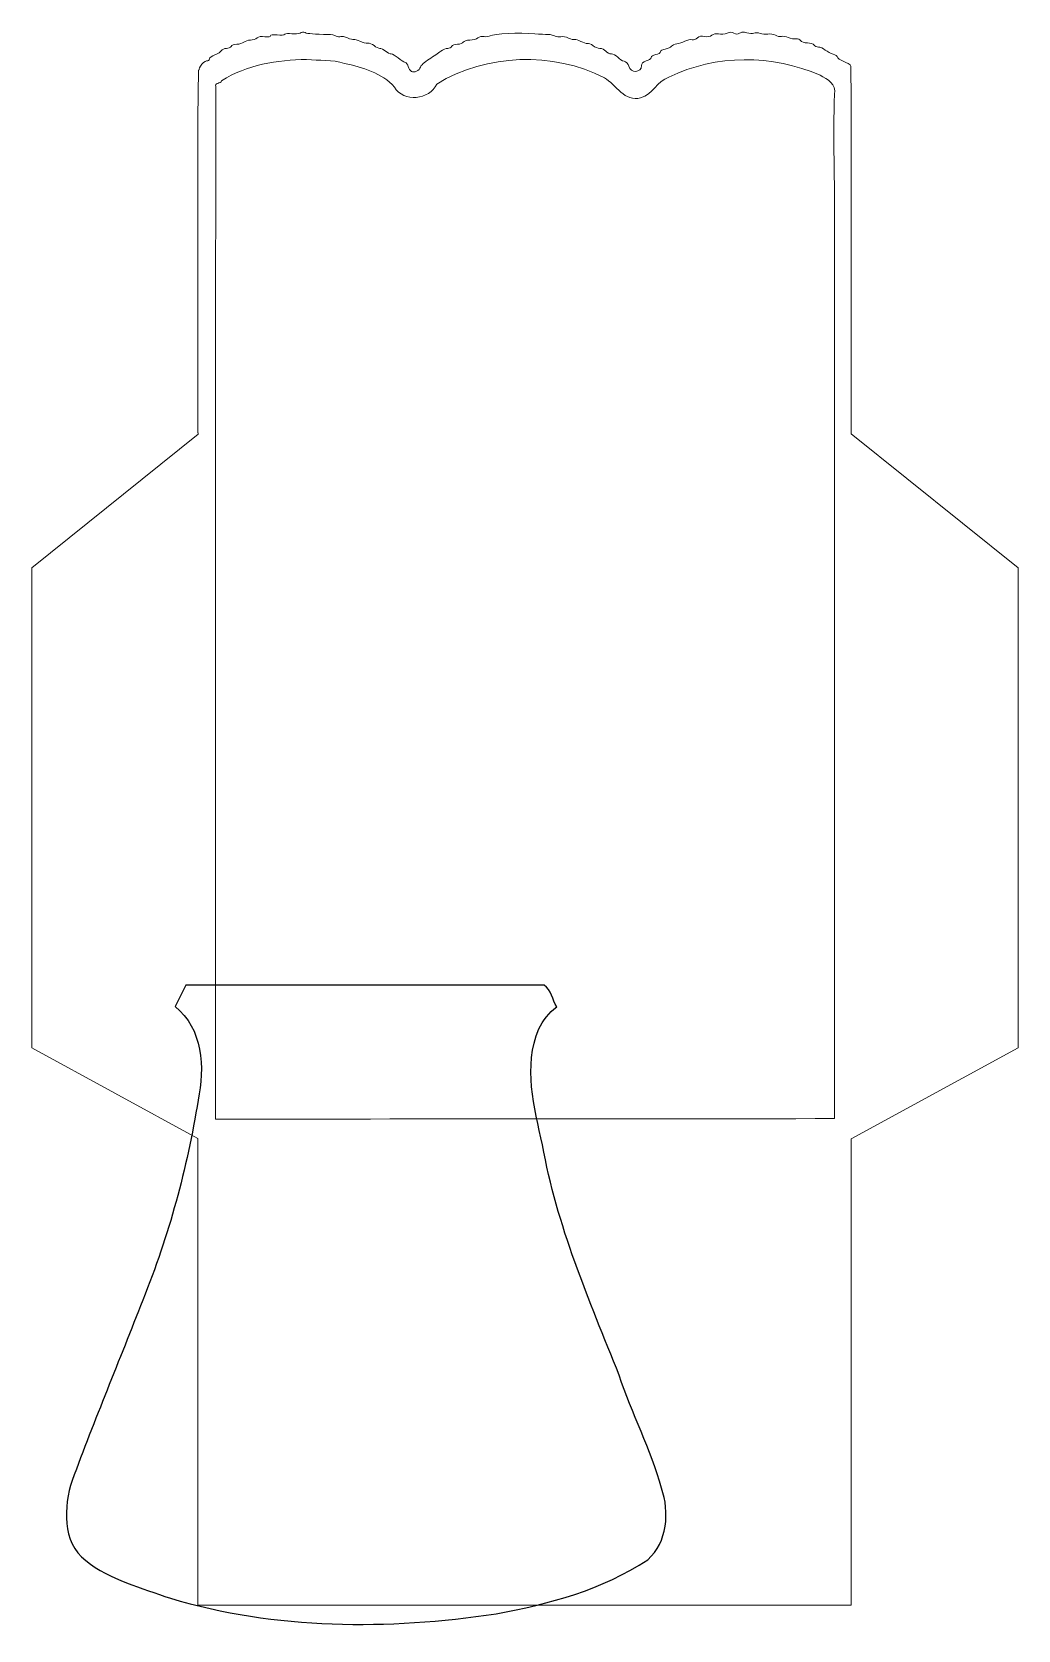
# Model space of a CAD drawing. Header units: centimetres. Extents: x -13.8 to 14.1, y -13 to 13.8.
# Drawn here: x -13.76 to 1.5, y -12.67 to 12.05 of the extents above; entities that cross this region are included whole.
import ezdxf

# ---------------------------------------------------------------- set-up
doc = ezdxf.new("R2010")
doc.units = ezdxf.units.CM
doc.header["$MEASUREMENT"] = 0
doc.layers.add('Layer 1', color=7, linetype='Continuous')

msp = doc.modelspace()

# ---------------------------------------------------------------- linework, layer by layer
at = {"layer": 'Layer 1', "color": 36, "lineweight": 15}
msp.add_open_spline([(-2.75993, 12.05), (-2.77781, 12.04919), (-2.79374, 12.04353), (-2.81036, 12.03346), (-2.81036, 12.03346), (-2.84535, 12.0123), (-2.86432, 12.01192), (-2.89718, 12.03181), (-2.89718, 12.03181), (-2.92936, 12.05128), (-2.9555, 12.0515), (-3.00384, 12.03264), (-3.00384, 12.03264), (-3.03878, 12.01899), (-3.09818, 12.01344), (-3.13531, 12.02024), (-3.13531, 12.02024), (-3.17675, 12.02783), (-3.21645, 12.01991), (-3.23866, 12.0004), (-3.23866, 12.0004), (-3.26243, 11.97952), (-3.3003, 11.97321), (-3.34945, 11.98221), (-3.34945, 11.98221), (-3.4027, 11.99196), (-3.43556, 11.98533), (-3.46273, 11.95823), (-3.46273, 11.95823), (-3.48372, 11.93729), (-3.51972, 11.92528), (-3.54293, 11.93177), (-3.54293, 11.93177), (-3.56614, 11.93827), (-3.6164, 11.92811), (-3.65455, 11.90862), (-3.65455, 11.90862), (-3.6927, 11.88913), (-3.74972, 11.87003), (-3.78188, 11.86645), (-3.78188, 11.86645), (-3.81404, 11.86287), (-3.85058, 11.84696), (-3.86291, 11.8309), (-3.86291, 11.8309), (-3.87524, 11.81484), (-3.91812, 11.79536), (-3.95882, 11.78791), (-3.95882, 11.78791), (-3.99952, 11.78046), (-4.03323, 11.76113), (-4.03323, 11.74492), (-4.03323, 11.74492), (-4.03323, 11.72871), (-4.06633, 11.70934), (-4.10682, 11.70193), (-4.10682, 11.70193), (-4.14731, 11.69452), (-4.17958, 11.67424), (-4.17958, 11.65645), (-4.17958, 11.65645), (-4.17958, 11.63867), (-4.2135, 11.61393), (-4.25399, 11.60271), (-4.25399, 11.60271), (-4.30432, 11.58875), (-4.32758, 11.56687), (-4.32758, 11.5316), (-4.32758, 11.5316), (-4.32758, 11.41595), (-4.49383, 11.409), (-4.52519, 11.52333), (-4.52519, 11.52333), (-4.53528, 11.56012), (-4.56524, 11.59198), (-4.59547, 11.59774), (-4.59547, 11.59774), (-4.62465, 11.6033), (-4.67009, 11.63146), (-4.69551, 11.65975), (-4.69551, 11.65975), (-4.72093, 11.68805), (-4.76412, 11.71101), (-4.79225, 11.71101), (-4.79225, 11.71101), (-4.82037, 11.71101), (-4.86049, 11.72955), (-4.88072, 11.75318), (-4.88072, 11.75318), (-4.90095, 11.7768), (-4.94193, 11.797), (-4.97167, 11.797), (-4.97167, 11.797), (-5.00142, 11.797), (-5.04949, 11.81608), (-5.07916, 11.83999), (-5.07916, 11.83999), (-5.10883, 11.8639), (-5.14777, 11.87997), (-5.16515, 11.87554), (-5.16515, 11.87554), (-5.18253, 11.87111), (-5.22768, 11.88443), (-5.26602, 11.90613), (-5.26602, 11.90613), (-5.30437, 11.92783), (-5.34727, 11.9413), (-5.36111, 11.93507), (-5.36111, 11.93507), (-5.37495, 11.92883), (-5.41836, 11.93809), (-5.45702, 11.95657), (-5.45702, 11.95657), (-5.49569, 11.97505), (-5.54847, 11.98474), (-5.57525, 11.97724), (-5.57525, 11.97724), (-5.60203, 11.96974), (-5.642, 11.97402), (-5.66372, 11.98716), (-5.66372, 11.98716), (-5.68543, 12.0003), (-5.73405, 12.01164), (-5.77286, 12.01196), (-5.77286, 12.01196), (-5.81167, 12.01225), (-5.90337, 12.01766), (-5.97626, 12.02354), (-5.97626, 12.02354), (-6.21387, 12.04268), (-6.61334, 12.02406), (-6.66748, 11.99129), (-6.66748, 11.99129), (-6.68631, 11.97989), (-6.72823, 11.97513), (-6.76091, 11.98137), (-6.76091, 11.98137), (-6.79531, 11.98793), (-6.83545, 11.97856), (-6.85765, 11.95905), (-6.85765, 11.95905), (-6.87875, 11.94051), (-6.93538, 11.92598), (-6.9825, 11.92598), (-6.9825, 11.92598), (-7.03148, 11.92598), (-7.07533, 11.91215), (-7.08503, 11.89373), (-7.08503, 11.89373), (-7.09435, 11.87601), (-7.13423, 11.86148), (-7.1735, 11.86148), (-7.1735, 11.86148), (-7.21277, 11.86148), (-7.25264, 11.84695), (-7.26197, 11.82923), (-7.26197, 11.82923), (-7.27129, 11.81151), (-7.30042, 11.79698), (-7.32646, 11.79698), (-7.32646, 11.79698), (-7.3525, 11.79698), (-7.40016, 11.77674), (-7.43312, 11.75316), (-7.43312, 11.75316), (-7.46608, 11.72958), (-7.54784, 11.6743), (-7.61502, 11.62996), (-7.61502, 11.62996), (-7.6822, 11.58562), (-7.74243, 11.5316), (-7.74814, 11.50924), (-7.74814, 11.50924), (-7.75384, 11.48688), (-7.7806, 11.45756), (-7.8085, 11.44475), (-7.8085, 11.44475), (-7.86993, 11.41654), (-7.9158, 11.44249), (-7.93583, 11.51834), (-7.93583, 11.51834), (-7.94339, 11.54696), (-7.96534, 11.57464), (-7.98544, 11.57952), (-7.98544, 11.57952), (-8.00554, 11.58441), (-8.05422, 11.61626), (-8.09458, 11.6498), (-8.09458, 11.6498), (-8.13494, 11.68334), (-8.18306, 11.71098), (-8.20124, 11.71098), (-8.20124, 11.71098), (-8.21942, 11.71098), (-8.25874, 11.72952), (-8.28806, 11.75315), (-8.28806, 11.75315), (-8.31737, 11.77677), (-8.35726, 11.79697), (-8.37653, 11.79697), (-8.37653, 11.79697), (-8.3958, 11.79697), (-8.43522, 11.81597), (-8.465, 11.83996), (-8.465, 11.83996), (-8.49478, 11.86396), (-8.5405, 11.88112), (-8.56587, 11.87799), (-8.56587, 11.87799), (-8.59124, 11.87486), (-8.6442, 11.88861), (-8.68328, 11.90858), (-8.68328, 11.90858), (-8.72236, 11.92856), (-8.76444, 11.94094), (-8.77754, 11.93504), (-8.77754, 11.93504), (-8.79064, 11.92913), (-8.8357, 11.93979), (-8.87593, 11.95902), (-8.87593, 11.95902), (-8.91617, 11.97824), (-8.96332, 11.9868), (-8.98094, 11.97886), (-8.98094, 11.97886), (-8.99856, 11.97092), (-9.02954, 11.97484), (-9.05122, 11.98796), (-9.05122, 11.98796), (-9.0729, 12.00108), (-9.12963, 12.01321), (-9.17607, 12.01359), (-9.17607, 12.01359), (-9.38451, 12.0153), (-9.49798, 12.02425), (-9.53326, 12.04088), (-9.53326, 12.04088), (-9.55509, 12.05117), (-9.58883, 12.04767), (-9.61098, 12.03427), (-9.61098, 12.03427), (-9.63225, 12.02139), (-9.68937, 12.01721), (-9.73831, 12.02435), (-9.73831, 12.02435), (-9.78787, 12.03158), (-9.83531, 12.02764), (-9.8458, 12.01525), (-9.8458, 12.01525), (-9.85637, 12.00279), (-9.90979, 11.99852), (-9.96734, 12.00533), (-9.96734, 12.00533), (-10.0371, 12.01359), (-10.06987, 12.00896), (-10.06987, 11.99127), (-10.06987, 11.99127), (-10.06987, 11.97389), (-10.09826, 11.96908), (-10.15421, 11.97804), (-10.15421, 11.97804), (-10.21153, 11.98722), (-10.24824, 11.98175), (-10.2741, 11.95902), (-10.2741, 11.95902), (-10.29486, 11.94078), (-10.34258, 11.92595), (-10.37911, 11.92595), (-10.37911, 11.92595), (-10.41564, 11.92595), (-10.46147, 11.91142), (-10.48164, 11.8937), (-10.48164, 11.8937), (-10.5018, 11.87598), (-10.55011, 11.86145), (-10.58913, 11.86145), (-10.58913, 11.86145), (-10.62815, 11.86145), (-10.66828, 11.84692), (-10.6776, 11.8292), (-10.6776, 11.8292), (-10.68692, 11.81148), (-10.72002, 11.79695), (-10.75119, 11.79695), (-10.75119, 11.79695), (-10.78236, 11.79695), (-10.81605, 11.7812), (-10.8256, 11.76305), (-10.8256, 11.76305), (-10.83515, 11.7449), (-10.8815, 11.71614), (-10.92813, 11.69856), (-10.92813, 11.69856), (-10.97476, 11.68098), (-11.01247, 11.65231), (-11.01247, 11.63489), (-11.01247, 11.63489), (-11.01247, 11.61748), (-11.03213, 11.60264), (-11.05629, 11.60264), (-11.05629, 11.60264), (-11.08046, 11.60264), (-11.1236, 11.56673), (-11.1522, 11.52244), (-11.1522, 11.52244), (-11.1808, 11.47815), (-11.15875, 11.46291), (-11.18279, 11.46291), (-11.18279, 11.46291), (-11.18279, 11.46291), (-11.19106, 10.7229), (-11.19106, 10.7229), (-11.19106, 10.7229), (-11.19106, 10.7229), (-11.19106, 5.85043), (-11.19106, 5.85043), (-11.19106, 5.85043), (-11.19106, 5.85043), (-11.18857, 5.85043), (-11.18857, 5.85043), (-11.18857, 5.85043), (-11.18857, 5.85043), (-11.18857, 5.82811), (-11.18857, 5.82811), (-11.18857, 5.82811), (-11.18857, 5.82811), (-13.75916, 3.76105), (-13.75916, 3.76105), (-13.75916, 3.76105), (-13.75916, 3.76105), (-13.75916, -3.65969), (-13.75916, -3.65969), (-13.75916, -3.65969), (-13.75916, -3.65969), (-11.19022, -5.06198), (-11.19022, -5.06198), (-11.19022, -5.06198), (-11.19022, -5.06198), (-11.19022, -12.27932), (-11.19022, -12.27932), (-11.19022, -12.27932), (-11.19022, -12.27932), (-1.08314, -12.27932), (-1.08314, -12.27932), (-1.08314, -12.27932), (-1.08314, -12.27932), (-1.08314, -5.06942), (-1.08314, -5.06942), (-1.08314, -5.06942), (-1.08314, -5.06942), (1.49903, -3.65969), (1.49903, -3.65969), (1.49903, -3.65969), (1.49903, -3.65969), (1.49903, 3.76105), (1.49903, 3.76105), (1.49903, 3.76105), (1.49903, 3.76105), (-1.08396, 5.83803), (-1.08396, 5.83803), (-1.08396, 5.83803), (-1.08396, 5.83803), (-1.08396, 5.85043), (-1.08396, 5.85043), (-1.08396, 5.85043), (-1.08396, 5.85043), (-1.08232, 5.85043), (-1.08232, 5.85043), (-1.08232, 5.85043), (-1.08232, 5.85043), (-1.08232, 11.00071), (-1.08232, 11.00071), (-1.08232, 11.00071), (-1.08232, 11.00071), (-1.08645, 11.52161), (-1.08645, 11.52161), (-1.08645, 11.52161), (-1.08645, 11.54504), (-1.15553, 11.57859), (-1.20551, 11.59933), (-1.20551, 11.59933), (-1.254, 11.61945), (-1.29398, 11.64711), (-1.29398, 11.66217), (-1.29398, 11.66217), (-1.29398, 11.67723), (-1.32368, 11.69831), (-1.36013, 11.70847), (-1.36013, 11.70847), (-1.39657, 11.71864), (-1.45247, 11.74716), (-1.48333, 11.77214), (-1.48333, 11.77214), (-1.51419, 11.79712), (-1.56184, 11.81762), (-1.58999, 11.81762), (-1.58999, 11.81762), (-1.61814, 11.81762), (-1.64929, 11.83215), (-1.65861, 11.84987), (-1.65861, 11.84987), (-1.66833, 11.86834), (-1.71175, 11.88212), (-1.76114, 11.88212), (-1.76114, 11.88212), (-1.81209, 11.88212), (-1.85404, 11.89698), (-1.86449, 11.91685), (-1.86449, 11.91685), (-1.87421, 11.93532), (-1.90714, 11.9465), (-1.9356, 11.94331), (-1.9356, 11.94331), (-1.96405, 11.94013), (-2.01778, 11.95049), (-2.05549, 11.96563), (-2.05549, 11.96563), (-2.0932, 11.98076), (-2.1407, 11.98817), (-2.16215, 11.98217), (-2.16215, 11.98217), (-2.18361, 11.97616), (-2.22566, 11.98498), (-2.25558, 12.00119), (-2.25558, 12.00119), (-2.2855, 12.0174), (-2.33888, 12.0256), (-2.37382, 12.01938), (-2.37382, 12.01938), (-2.40875, 12.01316), (-2.46298, 12.01731), (-2.49371, 12.0293), (-2.49371, 12.0293), (-2.52508, 12.04154), (-2.56641, 12.04353), (-2.5888, 12.03343), (-2.5888, 12.03343), (-2.61126, 12.02331), (-2.65876, 12.02565), (-2.69711, 12.03839), (-2.69711, 12.03839), (-2.72225, 12.04675), (-2.74207, 12.05078), (-2.75995, 12.04997), (-2.75995, 12.04997), (-2.75995, 12.04997), (-2.75993, 12.05), (-2.75993, 12.05)], degree=3, knots=[0, 0, 0, 0, 0.00884956, 0.00884956, 0.00884956, 0.00884956, 0.01769912, 0.01769912, 0.01769912, 0.01769912, 0.02654867, 0.02654867, 0.02654867, 0.02654867, 0.03539823, 0.03539823, 0.03539823, 0.03539823, 0.04424779, 0.04424779, 0.04424779, 0.04424779, 0.05309735, 0.05309735, 0.05309735, 0.05309735, 0.0619469, 0.0619469, 0.0619469, 0.0619469, 0.07079646, 0.07079646, 0.07079646, 0.07079646, 0.07964602, 0.07964602, 0.07964602, 0.07964602, 0.08849558, 0.08849558, 0.08849558, 0.08849558, 0.09734513, 0.09734513, 0.09734513, 0.09734513, 0.10619469, 0.10619469, 0.10619469, 0.10619469, 0.11504425, 0.11504425, 0.11504425, 0.11504425, 0.12389381, 0.12389381, 0.12389381, 0.12389381, 0.13274336, 0.13274336, 0.13274336, 0.13274336, 0.14159292, 0.14159292, 0.14159292, 0.14159292, 0.15044248, 0.15044248, 0.15044248, 0.15044248, 0.15929204, 0.15929204, 0.15929204, 0.15929204, 0.16814159, 0.16814159, 0.16814159, 0.16814159, 0.17699115, 0.17699115, 0.17699115, 0.17699115, 0.18584071, 0.18584071, 0.18584071, 0.18584071, 0.19469027, 0.19469027, 0.19469027, 0.19469027, 0.20353982, 0.20353982, 0.20353982, 0.20353982, 0.21238938, 0.21238938, 0.21238938, 0.21238938, 0.22123894, 0.22123894, 0.22123894, 0.22123894, 0.2300885, 0.2300885, 0.2300885, 0.2300885, 0.23893805, 0.23893805, 0.23893805, 0.23893805, 0.24778761, 0.24778761, 0.24778761, 0.24778761, 0.25663717, 0.25663717, 0.25663717, 0.25663717, 0.26548673, 0.26548673, 0.26548673, 0.26548673, 0.27433628, 0.27433628, 0.27433628, 0.27433628, 0.28318584, 0.28318584, 0.28318584, 0.28318584, 0.2920354, 0.2920354, 0.2920354, 0.2920354, 0.30088496, 0.30088496, 0.30088496, 0.30088496, 0.30973451, 0.30973451, 0.30973451, 0.30973451, 0.31858407, 0.31858407, 0.31858407, 0.31858407, 0.32743363, 0.32743363, 0.32743363, 0.32743363, 0.33628319, 0.33628319, 0.33628319, 0.33628319, 0.34513274, 0.34513274, 0.34513274, 0.34513274, 0.3539823, 0.3539823, 0.3539823, 0.3539823, 0.36283186, 0.36283186, 0.36283186, 0.36283186, 0.37168142, 0.37168142, 0.37168142, 0.37168142, 0.38053097, 0.38053097, 0.38053097, 0.38053097, 0.38938053, 0.38938053, 0.38938053, 0.38938053, 0.39823009, 0.39823009, 0.39823009, 0.39823009, 0.40707965, 0.40707965, 0.40707965, 0.40707965, 0.4159292, 0.4159292, 0.4159292, 0.4159292, 0.42477876, 0.42477876, 0.42477876, 0.42477876, 0.43362832, 0.43362832, 0.43362832, 0.43362832, 0.44247788, 0.44247788, 0.44247788, 0.44247788, 0.45132743, 0.45132743, 0.45132743, 0.45132743, 0.46017699, 0.46017699, 0.46017699, 0.46017699, 0.46902655, 0.46902655, 0.46902655, 0.46902655, 0.47787611, 0.47787611, 0.47787611, 0.47787611, 0.48672566, 0.48672566, 0.48672566, 0.48672566, 0.49557522, 0.49557522, 0.49557522, 0.49557522, 0.50442478, 0.50442478, 0.50442478, 0.50442478, 0.51327434, 0.51327434, 0.51327434, 0.51327434, 0.52212389, 0.52212389, 0.52212389, 0.52212389, 0.53097345, 0.53097345, 0.53097345, 0.53097345, 0.53982301, 0.53982301, 0.53982301, 0.53982301, 0.54867257, 0.54867257, 0.54867257, 0.54867257, 0.55752212, 0.55752212, 0.55752212, 0.55752212, 0.56637168, 0.56637168, 0.56637168, 0.56637168, 0.57522124, 0.57522124, 0.57522124, 0.57522124, 0.5840708, 0.5840708, 0.5840708, 0.5840708, 0.59292035, 0.59292035, 0.59292035, 0.59292035, 0.60176991, 0.60176991, 0.60176991, 0.60176991, 0.61061947, 0.61061947, 0.61061947, 0.61061947, 0.61946903, 0.61946903, 0.61946903, 0.61946903, 0.62831858, 0.62831858, 0.62831858, 0.62831858, 0.63716814, 0.63716814, 0.63716814, 0.63716814, 0.6460177, 0.6460177, 0.6460177, 0.6460177, 0.65486726, 0.65486726, 0.65486726, 0.65486726, 0.66371681, 0.66371681, 0.66371681, 0.66371681, 0.67256637, 0.67256637, 0.67256637, 0.67256637, 0.68141593, 0.68141593, 0.68141593, 0.68141593, 0.69026549, 0.69026549, 0.69026549, 0.69026549, 0.69911504, 0.69911504, 0.69911504, 0.69911504, 0.7079646, 0.7079646, 0.7079646, 0.7079646, 0.71681416, 0.71681416, 0.71681416, 0.71681416, 0.72566372, 0.72566372, 0.72566372, 0.72566372, 0.73451327, 0.73451327, 0.73451327, 0.73451327, 0.74336283, 0.74336283, 0.74336283, 0.74336283, 0.75221239, 0.75221239, 0.75221239, 0.75221239, 0.76106195, 0.76106195, 0.76106195, 0.76106195, 0.7699115, 0.7699115, 0.7699115, 0.7699115, 0.77876106, 0.77876106, 0.77876106, 0.77876106, 0.78761062, 0.78761062, 0.78761062, 0.78761062, 0.79646018, 0.79646018, 0.79646018, 0.79646018, 0.80530973, 0.80530973, 0.80530973, 0.80530973, 0.81415929, 0.81415929, 0.81415929, 0.81415929, 0.82300885, 0.82300885, 0.82300885, 0.82300885, 0.83185841, 0.83185841, 0.83185841, 0.83185841, 0.84070796, 0.84070796, 0.84070796, 0.84070796, 0.84955752, 0.84955752, 0.84955752, 0.84955752, 0.85840708, 0.85840708, 0.85840708, 0.85840708, 0.86725664, 0.86725664, 0.86725664, 0.86725664, 0.87610619, 0.87610619, 0.87610619, 0.87610619, 0.88495575, 0.88495575, 0.88495575, 0.88495575, 0.89380531, 0.89380531, 0.89380531, 0.89380531, 0.90265487, 0.90265487, 0.90265487, 0.90265487, 0.91150442, 0.91150442, 0.91150442, 0.91150442, 0.92035398, 0.92035398, 0.92035398, 0.92035398, 0.92920354, 0.92920354, 0.92920354, 0.92920354, 0.9380531, 0.9380531, 0.9380531, 0.9380531, 0.94690265, 0.94690265, 0.94690265, 0.94690265, 0.95575221, 0.95575221, 0.95575221, 0.95575221, 0.96460177, 0.96460177, 0.96460177, 0.96460177, 0.97345133, 0.97345133, 0.97345133, 0.97345133, 0.98230088, 0.98230088, 0.98230088, 0.98230088, 1, 1, 1, 1], dxfattribs=at)
at = {"layer": 'Layer 1', "color": 254, "lineweight": 15}
msp.add_open_spline([(-9.50866, 11.62482), (-9.31251, 11.60735), (-9.11341, 11.62754), (-8.92244, 11.56612), (-8.92244, 11.56612), (-8.64647, 11.50683), (-8.34106, 11.41791), (-8.15019, 11.19901), (-8.15019, 11.19901), (-8.01349, 10.95631), (-7.60389, 10.99879), (-7.49535, 11.24614), (-7.49535, 11.24614), (-6.72319, 11.71624), (-5.70119, 11.75069), (-4.90078, 11.34205), (-4.90078, 11.34205), (-4.72351, 11.23455), (-4.58347, 10.96155), (-4.34102, 11.03365), (-4.34102, 11.03365), (-4.15075, 11.07851), (-4.08776, 11.29547), (-3.9027, 11.35054), (-3.9027, 11.35054), (-3.18437, 11.71036), (-2.29745, 11.70318), (-1.56372, 11.38174), (-1.56372, 11.38174), (-1.45156, 11.32425), (-1.30163, 11.23978), (-1.34296, 11.08987), (-1.34296, 11.08987), (-1.36399, 10.41395), (-1.33447, 9.73669), (-1.34262, 9.06002), (-1.34262, 9.06002), (-1.33324, 4.45462), (-1.34636, -0.15079), (-1.34132, -4.75619), (-1.34132, -4.75619), (-4.53313, -4.75868), (-7.72495, -4.76115), (-10.91676, -4.76363), (-10.91676, -4.76363), (-10.91853, 0.56221), (-10.9171, 5.88805), (-10.91594, 11.21389), (-10.91594, 11.21389), (-10.94019, 11.25927), (-10.83992, 11.25268), (-10.82416, 11.29575), (-10.82416, 11.29575), (-10.43573, 11.5471), (-9.96304, 11.61971), (-9.50869, 11.62483), (-9.50869, 11.62483), (-9.50869, 11.62483), (-9.50866, 11.62482), (-9.50866, 11.62482)], degree=3, knots=[0, 0, 0, 0, 0.0625, 0.0625, 0.0625, 0.0625, 0.125, 0.125, 0.125, 0.125, 0.1875, 0.1875, 0.1875, 0.1875, 0.25, 0.25, 0.25, 0.25, 0.3125, 0.3125, 0.3125, 0.3125, 0.375, 0.375, 0.375, 0.375, 0.4375, 0.4375, 0.4375, 0.4375, 0.5, 0.5, 0.5, 0.5, 0.5625, 0.5625, 0.5625, 0.5625, 0.625, 0.625, 0.625, 0.625, 0.6875, 0.6875, 0.6875, 0.6875, 0.75, 0.75, 0.75, 0.75, 0.8125, 0.8125, 0.8125, 0.8125, 0.875, 0.875, 0.875, 0.875, 1, 1, 1, 1], dxfattribs=at)
at = {"layer": 'Layer 1', "color": 33, "lineweight": 25}
msp.add_open_spline([(-11.37612, -2.69133), (-11.37612, -2.69133), (-5.83475, -2.69133), (-5.83475, -2.69133), (-5.83475, -2.69133), (-5.7185, -2.76174), (-5.7097, -2.9196), (-5.63879, -3.02619), (-5.63879, -3.02619), (-5.75646, -3.11572), (-5.85135, -3.2362), (-5.9166, -3.36849), (-5.9166, -3.36849), (-6.15559, -3.94221), (-5.99323, -4.58184), (-5.85707, -5.16022), (-5.85707, -5.16022), (-5.64405, -6.40188), (-5.13724, -7.56128), (-4.67306, -8.72465), (-4.67306, -8.72465), (-4.482, -9.31738), (-4.17984, -9.87314), (-4.01656, -10.47338), (-4.01656, -10.47338), (-3.89175, -10.84519), (-3.92343, -11.30209), (-4.22988, -11.57802), (-4.22988, -11.57802), (-4.92931, -12.0421), (-5.7554, -12.26478), (-6.5764, -12.41476), (-6.5764, -12.41476), (-8.24595, -12.66601), (-9.99111, -12.66049), (-11.61671, -12.17498), (-11.61671, -12.17498), (-12.06399, -12.01504), (-12.55056, -11.89181), (-12.92392, -11.59207), (-12.92392, -11.59207), (-13.30128, -11.30219), (-13.26748, -10.7592), (-13.13724, -10.35184), (-13.13724, -10.35184), (-12.79216, -9.4174), (-12.40619, -8.49179), (-12.04418, -7.56214), (-12.04418, -7.56214), (-11.64086, -6.5679), (-11.36017, -5.52746), (-11.18759, -4.469), (-11.18759, -4.469), (-11.08139, -3.97122), (-11.11655, -3.35629), (-11.54561, -3.02206), (-11.54561, -3.02206), (-11.54561, -3.02206), (-11.37611, -2.69133), (-11.37611, -2.69133), (-11.37611, -2.69133), (-11.37611, -2.69133), (-11.37612, -2.69133), (-11.37612, -2.69133)], degree=3, knots=[0, 0, 0, 0, 0.05882353, 0.05882353, 0.05882353, 0.05882353, 0.11764706, 0.11764706, 0.11764706, 0.11764706, 0.17647059, 0.17647059, 0.17647059, 0.17647059, 0.23529412, 0.23529412, 0.23529412, 0.23529412, 0.29411765, 0.29411765, 0.29411765, 0.29411765, 0.35294118, 0.35294118, 0.35294118, 0.35294118, 0.41176471, 0.41176471, 0.41176471, 0.41176471, 0.47058824, 0.47058824, 0.47058824, 0.47058824, 0.52941176, 0.52941176, 0.52941176, 0.52941176, 0.58823529, 0.58823529, 0.58823529, 0.58823529, 0.64705882, 0.64705882, 0.64705882, 0.64705882, 0.70588235, 0.70588235, 0.70588235, 0.70588235, 0.76470588, 0.76470588, 0.76470588, 0.76470588, 0.82352941, 0.82352941, 0.82352941, 0.82352941, 0.88235294, 0.88235294, 0.88235294, 0.88235294, 1, 1, 1, 1], dxfattribs=at)

doc.saveas('drawing.dxf')
